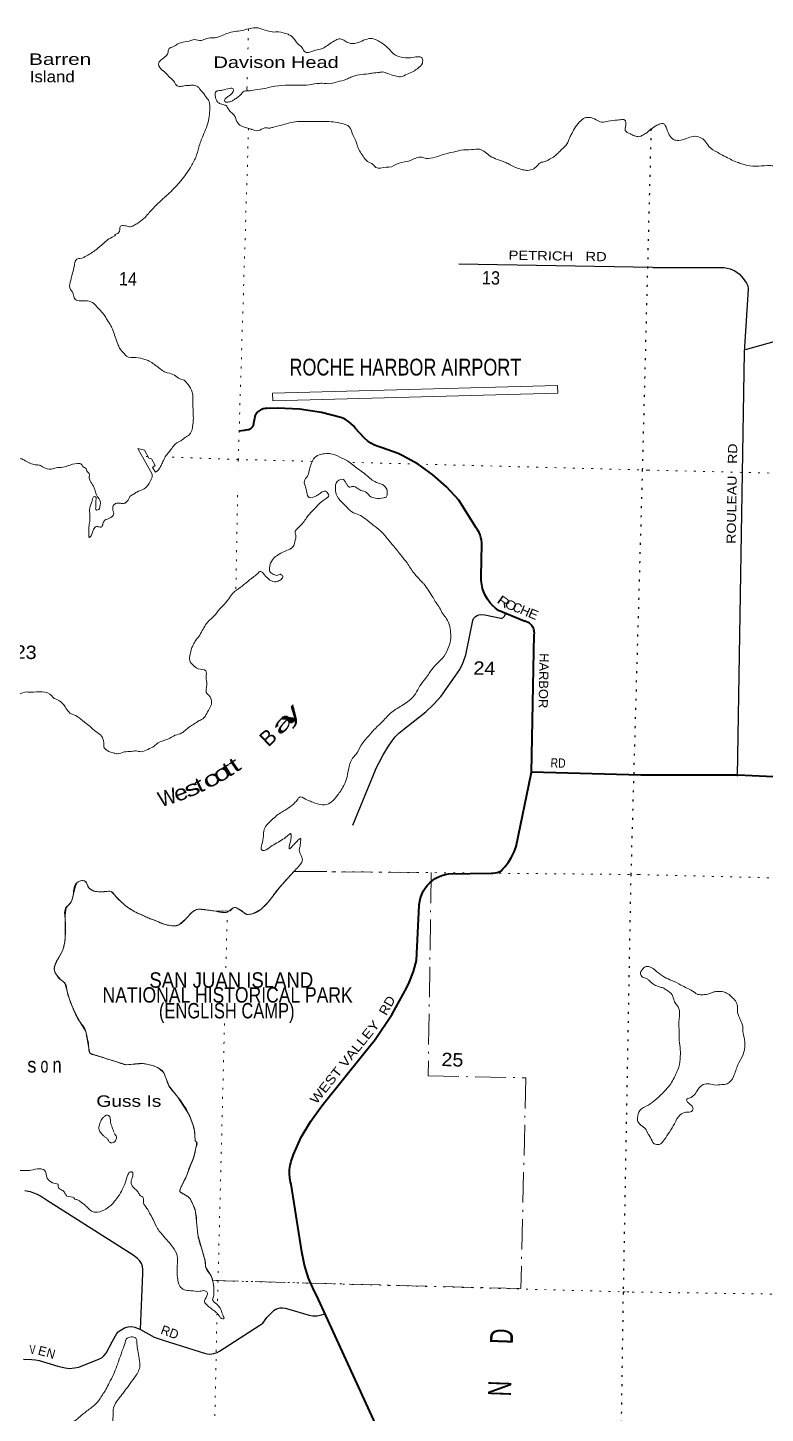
# Model space of a CAD drawing. Header units: feet. Extents: x -611393 to -485084, y 372822 to 560047.
# Drawn here: x -526880 to -517230, y 401297 to 419430 of the extents above; entities that cross this region are included whole.
import ezdxf
from ezdxf.enums import TextEntityAlignment as Align

# ---------------------------------------------------------------- set-up
doc = ezdxf.new("R2010")
doc.units = ezdxf.units.FT
doc.header["$LTSCALE"] = 80
doc.linetypes.add('DOT_DASHED', pattern=[7.7, 5, -1.2, 0.3, -1.2])
doc.linetypes.add('DOTTED', pattern=[1.5, 0.3, -1.2])
for name, color, linetype, lineweight in [('26', 7, 'Continuous', 40), ('27', 7, 'Continuous', 13), ('29', 7, 'Continuous', 25), ('36', 7, 'Continuous', 13), ('39', 7, 'Continuous', 13), ('44', 7, 'DOT_DASHED', 13), ('6', 7, 'DOTTED', 25), ('7', 7, 'DOTTED', 13)]:
    doc.layers.add(name, color=color, linetype=linetype, lineweight=lineweight)
for name, color, linetype in [('30', 7, 'Continuous'), ('41', 7, 'Continuous'), ('42', 7, 'Continuous')]:
    doc.layers.add(name, color=color, linetype=linetype)

msp = doc.modelspace()

# ---------------------------------------------------------------- linework, layer by layer
at = {"layer": '26'}
msp.add_line((-518857.44, 409647.19), (-520289.56, 409688.73), dxfattribs=at)
for points in [[(-520289.56, 409688.73), (-520252.62, 411489.07), (-520251.57, 411505.84), (-520252.29, 411522.63), (-520254.75, 411539.25), (-520258.94, 411555.52), (-520264.8, 411571.27), (-520272.28, 411586.32), (-520281.29, 411600.5), (-520291.74, 411613.66), (-520303.5, 411625.66), (-520316.45, 411636.36), (-520330.46, 411645.65), (-520377.16, 411664.12), (-520382.78, 411665.26), (-520718.38, 411805.14), (-520760.61, 411835.6), (-520799.42, 411870.3), (-520834.39, 411908.87), (-520865.14, 411950.89), (-520891.33, 411995.88), (-520912.67, 412043.37), (-520928.93, 412092.83), (-520939.93, 412143.72), (-520945.55, 412195.48), (-520945.74, 412247.54), (-520945.39, 412253.78), (-520940.33, 412668.34), (-520940.02, 412693.42), (-520942.69, 412718.34), (-520943.64, 412727.22), (-520950.78, 412760.53), (-520961.37, 412792.91), (-520975.28, 412824.01), (-520982.38, 412836.25), (-520997.35, 412860.86), (-521013.2, 412886.25), (-521238.66, 413247.51), (-521400.26, 413422.42), (-521579.26, 413579.47), (-521773.69, 413716.95), (-521981.43, 413833.35), (-522031.26, 413857.19), (-522243.41, 413932.52), (-522294.05, 413947.75), (-522342.81, 413968.18), (-522389.17, 413993.6), (-522432.63, 414023.73), (-522472.69, 414058.23), (-522482.06, 414067.43), (-522591.71, 414186.26), (-522619.34, 414220.1), (-522650.36, 414250.86), (-522684.43, 414278.2), (-522721.17, 414301.84), (-522733.07, 414307.88), (-522758.03, 414320.56), (-522783.07, 414327.18), (-523036.99, 414394.31), (-523322.08, 414438.48), (-523610.24, 414452.62), (-523750.35, 414447.94), (-523775.41, 414447.11), (-523800.35, 414442.12), (-523807.94, 414440.05), (-523823.51, 414434), (-523838.35, 414426.36), (-523852.32, 414417.21), (-523865.25, 414406.65), (-523877.01, 414394.8), (-523887.46, 414381.78), (-523896.5, 414367.74), (-523904.02, 414352.83), (-523907.9, 414342.6), (-523914.86, 414317.68), (-523918.77, 414292.6), (-523924.94, 414253.06), (-523926.19, 414242.93), (-523928.49, 414232.99), (-523931.81, 414223.34), (-523936.13, 414214.09), (-523941.39, 414205.34), (-523947.54, 414197.19), (-523954.5, 414189.73), (-523962.21, 414183.04), (-523970.57, 414177.19), (-523979.5, 414172.24), (-523988.89, 414168.26), (-523998.52, 414165.32), (-524025.19, 414162.21), (-524048.52, 414159.62), (-524117.6, 414151.97)], [(-522261, 401006.72), (-523099.21, 402835.64), (-523133.25, 402900.17), (-523204.88, 403064.2), (-523258.97, 403234.82), (-523294.93, 403410.16), (-523432.85, 404294.64), (-523440.46, 404322.54), (-523450.67, 404376.65), (-523455.16, 404431.52), (-523453.9, 404486.57), (-523446.89, 404541.18), (-523434.2, 404594.76), (-523415.99, 404646.72), (-523401.43, 404685.42), (-523301.12, 404909.44), (-523177.93, 405121.75), (-523033.23, 405320.02), (-522482.14, 406006.45), (-522335.78, 406187.44), (-522110.75, 406518.33), (-521921.55, 406870.92), (-521889.7, 406936.32), (-521834.02, 407077.48), (-521793.4, 407223.68), (-521757.05, 407948.02), (-521756.68, 407953.1), (-521750.64, 407998.89), (-521739.85, 408043.8), (-521724.43, 408087.33), (-521704.54, 408129.01), (-521680.4, 408168.39), (-521652.28, 408205.02), (-521620.48, 408238.52), (-521585.36, 408268.51), (-521547.29, 408294.66), (-521506.7, 408316.69), (-521464.03, 408334.36), (-521419.74, 408347.47), (-521374.33, 408355.87), (-520812.56, 408364.65), (-520792.99, 408365.32), (-520765.5, 408368.74), (-520738.52, 408375.01), (-520712.35, 408384.07), (-520712.26, 408384.11), (-520687.24, 408395.83), (-520663.36, 408420.81), (-520636.65, 408448.74), (-520589.49, 408509.4), (-520548.93, 408574.65), (-520515.41, 408643.79), (-520489.3, 408716.05), (-520294.69, 409663.73), (-520289.56, 409688.73)], [(-516464.76, 409597.22), (-517589.83, 409646.34), (-518857.44, 409647.19)]]:
    msp.add_lwpolyline(points, dxfattribs=at)
at = {"layer": '29'}
for p, q in [((-518702.05, 416291.29), (-521239.22, 416333.71)), ((-518702.05, 416291.29), (-517767.66, 416289.97)), ((-522327.92, 409720.2), (-522629.49, 408989.72)), ((-525500.6, 403366.48), (-526635.81, 404085.85)), ((-525406.07, 402393.43), (-525374.64, 403126.94))]:
    msp.add_line(p, q, dxfattribs=at)
for points in [[(-517767.66, 416289.97), (-517690.55, 416276.11), (-517627.1, 416247.89), (-517568.36, 416203.22), (-517519.01, 416149.15), (-517476.71, 416088.02), (-517460.27, 416050.4), (-517454.91, 416009.99)], [(-517454.91, 416009.99), (-517506.63, 415185.55), (-517598, 409636.31)], [(-517490.16, 415219.76), (-515474.67, 415780.86), (-514224.86, 416128.85)], [(-522327.92, 409720.2), (-522232.72, 409907.19), (-522168.05, 410015.42), (-522112.79, 410095.42), (-522072.81, 410149.54), (-522023.43, 410198.94), (-521961.11, 410250.71), (-521669.51, 410476.58), (-521569.57, 410573.05), (-521471.98, 410683.63), (-521227.42, 411031.85), (-521186.26, 411111.84), (-521172.15, 411147.13), (-521147.46, 411224.78), (-521058.1, 411671.82), (-521047.51, 411697.7), (-521035.75, 411711.82), (-521019.29, 411725.93), (-521001.67, 411737.7), (-520975.79, 411748.28), (-520951.1, 411751.81), (-520898.2, 411747.11), (-520691.26, 411704.76), (-520674.79, 411704.76), (-520661.85, 411708.29), (-520644.23, 411723.58), (-520625.4, 411763.58)], [(-526635.81, 404085.85), (-526714.76, 404139.28), (-526753.57, 404159.28), (-526800.6, 404178.1), (-526845.28, 404193.4), (-526868.8, 404199.28), (-526918.18, 404207.51)], [(-525374.64, 403126.94), (-525374.32, 403175.78), (-525380.21, 403224), (-525393.14, 403259.31), (-525415.49, 403294.59), (-525444.87, 403324.01), (-525462.52, 403336.94), (-525500.6, 403366.48)], [(-525406.07, 402393.43), (-525226.13, 402294.6), (-525161.46, 402271.06), (-525096.79, 402249.89), (-524555.91, 402078.13), (-524532.38, 402073.41), (-524502.98, 402072.23), (-524472.41, 402073.41), (-524443.03, 402078.13), (-524400.68, 402092.23), (-524370.12, 402111.07), (-523840.98, 402448.7), (-523805.72, 402478.13), (-523749.28, 402548.71), (-523674.03, 402631.07), (-523654.04, 402647.53), (-523632.87, 402659.3), (-523609.35, 402668.71), (-523575.26, 402675.77), (-523544.68, 402676.95), (-523510.58, 402674.59), (-523462.38, 402661.65), (-523196.64, 402581.66), (-523149.6, 402574.59), (-523117.86, 402573.42), (-523093.16, 402574.6), (-523055.54, 402580.47), (-522989.69, 402596.94)], [(-526934.27, 402003.68), (-526824.11, 402000.49), (-526777.31, 401997.2), (-526730.05, 401986.37), (-526485.48, 401915.79), (-526391.41, 401892.26), (-526334.97, 401885.2), (-526269.12, 401889.91), (-526210.33, 401901.67), (-525942.24, 402009.9), (-525906.97, 402028.73), (-525883.45, 402049.9), (-525855.23, 402085.2), (-525770.57, 402240.49), (-525711.78, 402339.31), (-525695.32, 402362.84), (-525669.45, 402381.66), (-525615.36, 402414.6), (-525563.63, 402428.72), (-525518.95, 402431.07), (-525478.97, 402424.01), (-525406.07, 402393.43)]]:
    msp.add_lwpolyline(points, dxfattribs=at)
at = {"layer": '36'}
for p, q in [((-523675.82, 414647.31), (-519948.16, 414746.96)), ((-519948.16, 414746.96), (-519945.49, 414647)), ((-523675.82, 414647.31), (-523673.15, 414547.35)), ((-523673.15, 414547.35), (-519945.49, 414647))]:
    msp.add_line(p, q, dxfattribs=at)
at = {"layer": '39'}
msp.add_lwpolyline([(-525206.92, 413615.15), (-525247.57, 413675.15), (-525214.36, 413702.51), (-525262.29, 413789.08), (-525296.4, 413798.22), (-525351.73, 413902.57), (-525440.23, 413924.16), (-525249.81, 413586.09)], dxfattribs=at)
for points in [[(-524175.52, 418489.74), (-524132.08, 418520.84), (-524090.54, 418556.06), (-524061.13, 418591.64), (-523991.97, 418603.73), (-523902.6, 418615.2), (-523776.54, 418635.69), (-523690.96, 418655.38), (-523324.06, 418678.7), (-523232.98, 418679.99), (-523096.87, 418698.15), (-523027.96, 418702.13), (-522914.77, 418698.7), (-522833.18, 418720.54), (-522710.72, 418755.32), (-522653.26, 418781.95), (-522545.08, 418813.11), (-522421.22, 418827.59), (-522368.36, 418836.12), (-522283.1, 418845.69), (-522236.42, 418850.35), (-522170.28, 418830.11), (-522074.12, 418798.82), (-522001.61, 418788.52), (-521913.58, 418822.32), (-521835.59, 418858.45), (-521775.73, 418897.17), (-521716.97, 418966.31), (-521719.09, 419029.19), (-521870.56, 419037.84), (-521995.82, 419043.67), (-522049.89, 419061.52), (-522166.17, 419162.31), (-522209.46, 419202.13), (-522272.9, 419244.58), (-522370.7, 419288.08), (-522554.35, 419236.91), (-522623.57, 419222.8), (-522729.77, 419256.42), (-522795.66, 419284.76), (-522848.78, 419268.14), (-522993.24, 419175.25), (-523036.43, 419152.25), (-523113.8, 419136.36), (-523250.09, 419112.13), (-523290.86, 419168.08), (-523347.93, 419220.47), (-523427.82, 419320.16), (-523473.63, 419343.84), (-523600.16, 419374.02), (-523677.03, 419374.33), (-523803.44, 419408.56), (-523885.76, 419429.3), (-523903.95, 419429.85), (-524074.98, 419394.51), (-524174.58, 419379.3), (-524337.95, 419329.54), (-524411.65, 419301.38), (-524446.13, 419298.38), (-524539.48, 419289.05), (-524611.1, 419262.85), (-524695.74, 419273.53), (-524767.1, 419255.43), (-524915.9, 419219.42), (-524955.17, 419192.24), (-525039.65, 419142.12), (-525042.6, 419111.81), (-525120.31, 419018.93), (-525166.26, 418971.69), (-525138.36, 418891.81), (-525077.19, 418841.33), (-525024.41, 418780.96), (-524967.35, 418728.57), (-524944.27, 418689.37), (-524896.57, 418661.57), (-524831.58, 418669.73), (-524758.56, 418675.62), (-524705.95, 418676.05), (-524653.89, 418658.26), (-524611.1, 418602.25), (-524577.79, 418566.79), (-524544.79, 418521.21), (-524508.06, 418465.38), (-524497.51, 418347.53), (-524508.88, 418240.48), (-524542.8, 418123.98), (-524586.51, 418017.9), (-524641.75, 417865.58), (-524682.23, 417733.06), (-524751, 417601.41), (-524875.71, 417426.87), (-525024.19, 417269.27), (-525199.12, 417106.38), (-525301.63, 416996.02), (-525360.21, 416932.95), (-525451.32, 416864.79), (-525504.86, 416833.99)], [(-518989.33, 418037.44), (-518999.85, 418042.9), (-519061.33, 418083.26), (-519059.9, 418129.83), (-519073.16, 418225.47), (-519127.79, 418225.1), (-519166.38, 418220.19), (-519284.11, 418207.55), (-519367.48, 418193.87), (-519465.34, 418235.34), (-519535.53, 418255.71), (-519590.35, 418249.27), (-519658.73, 418196.63), (-519726.14, 418109.52), (-519768.98, 418031.79), (-519794.91, 417977.86), (-519812.57, 417929.77), (-519904.73, 417827.19), (-519948.6, 417781.91), (-520002.58, 417736.95), (-520070.52, 417698.48), (-520111.63, 417677.44), (-520172.76, 417663.08), (-520201.93, 417635.6), (-520260.14, 417584.68), (-520341.73, 417562.84), (-520390.12, 417568.36), (-520458.35, 417586.64), (-520568.09, 417636.58), (-520623.88, 417664.61), (-520735.89, 417706.51), (-520827.63, 417749.83), (-520966.51, 417839.15), (-521073.89, 417834.3), (-521213.73, 417826.39), (-521276.88, 417812.09), (-521425.68, 417776.08), (-521517.62, 417746.45), (-521641.85, 417719.82), (-521680.19, 417723.01), (-521740.46, 417737), (-521881.54, 417688.6), (-522022.06, 417658.41), (-522155.24, 417603.69), (-522191.62, 417604.79), (-522323.32, 417598.66), (-522362.5, 417640.37), (-522436.11, 417681.11), (-522492.68, 417749.7), (-522571.21, 417893.93), (-522587.67, 417951.17), (-522623.96, 418021.16), (-522673.1, 418134.11), (-522762.88, 418175.33), (-522855.36, 418194.35), (-523083.71, 418203.31), (-523263.78, 418202.69), (-523377.22, 418198.03), (-523497.35, 418173.31), (-523579, 418149.44), (-523674.81, 418126), (-523721.67, 418115.27), (-523776.18, 418118.95), (-523868.32, 418083.24), (-523950.75, 418099.93), (-523962.76, 418104.35), (-524102.82, 418155.21), (-524151.31, 418223.55), (-524175.78, 418283.06), (-524207.19, 418314.4), (-524256.17, 418366.55), (-524285.19, 418409.99), (-524325.24, 418423.36), (-524357.27, 418434.46), (-524398.92, 418462.07), (-524412.26, 418488.82), (-524426.88, 418539.92), (-524425.95, 418570.29), (-524415.1, 418594.28), (-524351.94, 418608.57), (-524337.67, 418612.19), (-524235.8, 418635.44), (-524207.44, 418636.61), (-524191.46, 418630.04), (-524224.13, 418554.03), (-524238.65, 418542.31), (-524269.59, 418522.99), (-524294.59, 418499.43), (-524305.44, 418475.44), (-524287.81, 418456.67), (-524257.49, 418455.75), (-524210.5, 418470.54), (-524175.52, 418489.74)], [(-518662.6, 418146.5), (-518601.75, 418172.21), (-518567.37, 418175.93), (-518519.48, 418106.73), (-518487.83, 418029.59), (-518429.79, 417966.36), (-518363.2, 417955.62), (-518261.97, 417978.92), (-518170.78, 418008.38), (-518080, 417991.34), (-518019.74, 417950.32), (-517967.85, 417877.04), (-517855.38, 417799.14), (-517791.05, 417762.13), (-517704.56, 417716.83), (-517632.12, 417681.76), (-517565.64, 417658.89), (-517470.95, 417627.66), (-517317.46, 417618.11), (-517161.81, 417624.72), (-517070.89, 417623.85), (-516963.4, 417669.33), (-516882.04, 417729.21), (-516859.3, 417787.63), (-516872.87, 417852.46), (-516868.17, 417927.23), (-516833.36, 417979.46), (-516822.64, 418050.13), (-516779.74, 418102.29), (-516724.6, 418168.49), (-516715.88, 418241.19), (-516714.98, 418342.28), (-516674.15, 418390.42), (-516609.17, 418426.19), (-516560.48, 418447.97), (-516505.93, 418447.45), (-516463.87, 418404.59), (-516452.7, 418297.32), (-516412.91, 418226.18), (-516330.59, 418166.76), (-516231.71, 418151.66), (-516156.95, 418150.95), (-516087.9, 418190.73), (-516047.08, 418236.85), (-516004.52, 418250.59), (-515935.97, 418233.77), (-515885.78, 418196.89), (-515817.67, 418129.52), (-515771.41, 418104.82), (-515692.58, 418108.11), (-515633.67, 418143.95), (-515557.56, 418066.39), (-515485.18, 418025.26), (-515404.58, 418000.23), (-515273.84, 417932.26), (-515243.37, 417950.17), (-515184.22, 418012.29), (-515139.33, 418062.41), (-515092.28, 418126.66), (-515059.51, 418176.89), (-514954, 418226.44), (-514866.89, 418251.89), (-514738.96, 418323.46), (-514686.05, 418365.42), (-514601.62, 418316.09), (-514510.82, 418301.07), (-514456.07, 418322.79), (-514328.3, 418376.16), (-514259.12, 418430.1), (-514216.12, 418494.39), (-514165.22, 418538.39), (-514094.3, 418559.95), (-514023.57, 418561.3), (-513981.46, 418524.5), (-513961.65, 418479.83), (-513956.21, 418409.02), (-513964.63, 418370.68), (-513989.38, 418314.3), (-513995.9, 418261.79), (-513949.79, 418220.92), (-513879.91, 418125.22), (-513828.25, 418025.66), (-513748.43, 417911.67), (-513640.05, 417827.74), (-513571.71, 417786.65), (-513465.27, 417712.85), (-513388.95, 417659.56), (-513290.54, 417591.9), (-513208.02, 417554.72), (-513145.71, 417517.73), (-513081.05, 417517.11), (-512992.15, 417516.27), (-512917.32, 417523.64), (-512828.37, 417528.86), (-512747.71, 417509.89), (-512713.73, 417467.11), (-512704.17, 417406.36)], [(-518989.33, 418037.44), (-518957.87, 418020.8), (-518914.04, 418008.11), (-518882.89, 418003.49), (-518845.97, 418017.34), (-518792.9, 418047.33), (-518731.76, 418098.09), (-518691.38, 418125.78), (-518662.54, 418147.7)], [(-525504.86, 416833.99), (-525549.64, 416825.22), (-525607.89, 416839.15), (-525666.75, 416832.83), (-525702.01, 416738.66), (-525741.09, 416717.55), (-525739.07, 416717.49), (-525834.03, 416655.53), (-525861.12, 416630.01), (-525960.8, 416545.9), (-525975.39, 416532.16), (-526016.74, 416503.02), (-526078.74, 416460.32), (-526142.52, 416425.78), (-526152.81, 416420.01), (-526236.36, 416400.26), (-526261.92, 416358.48), (-526269.16, 416320.2), (-526297.02, 416203.51), (-526315.54, 416127.07), (-526330.83, 416024.19), (-526284.62, 415947.81), (-526264.37, 415882.35), (-526208.52, 415856.34), (-526123.56, 415855.79), (-526031.2, 415832.72), (-525972.3, 415774.19), (-525913.46, 415713.64), (-525857.14, 415636.96), (-525839.88, 415606.04), (-525791.7, 415527.57), (-525767.1, 415472.11), (-525735.34, 415386.04), (-525699.92, 415287.7), (-525677.27, 415234.33), (-525614.76, 415161.51), (-525585.37, 415130.22), (-525466.55, 415112.43), (-525345.9, 415088.5), (-525291.94, 415066.6), (-525256.12, 415047.28), (-525198.74, 415005.01), (-525163.1, 414979.61), (-525103.83, 414933.23), (-525049.81, 414913.35), (-524959.73, 414882.25), (-524888.32, 414835.5), (-524834.31, 414815.63), (-524781.41, 414759.31), (-524727.79, 414660.41), (-524720.04, 414583.18), (-524720.62, 414498.08), (-524717.57, 414465.57), (-524714.73, 414360.11), (-524713.15, 414345.88), (-524720.6, 414234.65), (-524728.4, 414178.15), (-524739.62, 414142.02), (-524792.01, 414082.82), (-524820.81, 414067.48), (-524854.02, 414040.12), (-524951, 413978.22), (-524984.58, 413938.71), (-525026.74, 413883.25), (-525070.99, 413825.82), (-525103.1, 413768.03), (-525131.3, 413706.07), (-525154.78, 413666.26), (-525184.31, 413626.62), (-525206.92, 413615.15)], [(-525810.1, 413011.36), (-525840.86, 412998.1), (-525869.59, 412984.79), (-525895.27, 412938.96), (-525918.93, 412893.08), (-525943.12, 412895.84), (-525981.4, 412901.05), (-526018.96, 412863.69), (-526049.8, 412781.54), (-526072.78, 412757.92), (-526078.7, 412829.03), (-526078.67, 412895.9), (-526068.35, 412968.53), (-526065.09, 413008.96), (-526068.92, 413082.03), (-526071.48, 413130.74), (-526064.36, 413164.97), (-526044.74, 413210.98), (-526031, 413263.25), (-526009.8, 413295.03), (-525983.96, 413280.06), (-525984.58, 413259.82), (-525988.46, 413199.14), (-525987.68, 413158.59), (-525986.77, 413122.09), (-525974.77, 413117.67), (-525935.37, 413148.9), (-525934.87, 413165.1), (-525929.59, 413205.46), (-525930.68, 413235.89), (-525953.82, 413273.07), (-525975, 413308.16), (-525982.59, 413324.6), (-526000.94, 413385.95), (-526019.85, 413429.08), (-526062.21, 413499.26), (-526074.63, 413556.38), (-526077.49, 413594.97), (-526097.08, 413615.82), (-526110.36, 413644.6), (-526125.91, 413665.33), (-526149.73, 413680.24), (-526175.02, 413713.43), (-526227.2, 413727.17), (-526357.68, 413694.66), (-526441.23, 413674.9), (-526506.1, 413670.79), (-526573.36, 413654.59), (-526675.82, 413677.97), (-526723.59, 413703.73), (-526782.08, 413709.56), (-526844.24, 413727.66), (-526911.97, 413762.14), (-526955.76, 413785.76), (-527014.38, 413787.54), (-527069.76, 413762.87), (-527094.63, 413743.36), (-527142.73, 413692.14), (-527257.07, 413592.26), (-527328.8, 413562.02), (-527344.85, 413566.56), (-527448.99, 413535.27), (-527513.2, 413486.56), (-527537.76, 413477.17), (-527601.78, 413434.53), (-527632.91, 413409.13), (-527670.97, 413355.58), (-527738.31, 413270.49), (-527770.43, 413212.7), (-527819.87, 413183.8), (-527873.42, 413153), (-527988.84, 413083.56), (-528077.49, 413029.51), (-528145.68, 412982.94), (-528174.6, 412963.56), (-528322.01, 412840.37), (-528374.59, 412775.09), (-528461.97, 412696.69), (-528506.27, 412637.24), (-528598.62, 412528.59), (-528648.08, 412432.83), (-528659.33, 412329.82), (-528665.36, 412265.16), (-528662.06, 412240.74), (-528630.06, 412162.77), (-528609.5, 412107.43), (-528573.16, 411972.59), (-528571.89, 411948.23), (-528535.88, 411934.98), (-528531.42, 411882.16), (-528522.19, 411853.51), (-528467.49, 411855.9), (-528459.46, 411853.64), (-528386.85, 411780.51), (-528371.08, 411701), (-528368.71, 411646.22), (-528403.4, 411570.27)], [(-523262.92, 413475.1), (-523253.66, 413513.32), (-523211.25, 413576.88), (-523199.47, 413631.23), (-523174.82, 413709.51), (-523140.06, 413787.49), (-522972.02, 413857.37), (-522893.32, 413850.92), (-522763.55, 413794.3), (-522697.84, 413759.88), (-522559.39, 413656.39), (-522478.19, 413599.21), (-522403.3, 413534.12), (-522339.92, 413489.64), (-522239.98, 413450.14), (-522190.75, 413406.09), (-522176.87, 413330.69), (-522184.05, 413294.43), (-522220.99, 413277.32), (-522328.37, 413272.47), (-522410.31, 413305.35), (-522443.49, 413344.86), (-522523.48, 413375.66), (-522569.1, 413405.41), (-522629.11, 413427.5), (-522667.89, 413416.52), (-522747.79, 413516.21), (-522786.19, 413517.37), (-522853.1, 413446.45), (-522854.16, 413412.04), (-522842.61, 413326.58), (-522769.03, 413218.97), (-522702.35, 413150.08), (-522615.46, 413080.57), (-522525.5, 413045.42), (-522438.36, 412984.01), (-522359.37, 412920.82), (-522264.58, 412844.99), (-522164.85, 412732.54), (-522092.6, 412647.27), (-521989.32, 412518.5), (-521917.32, 412425.12), (-521824.33, 412290.59), (-521722.58, 412178.07), (-521699.13, 412151.02), (-521577.18, 411971.02), (-521536.72, 411904.95), (-521492.21, 411838.75), (-521448.14, 411758.39), (-521399.53, 411694.09), (-521358.04, 411595.57), (-521345.22, 411485.75), (-521352.18, 411390.73), (-521383.27, 411300.48), (-521453.75, 411179.01), (-521556.08, 411074.72), (-521625.63, 410983.61), (-521676.31, 410914.23), (-521748.14, 410815.09), (-521807.96, 410711.53), (-521949.56, 410580.06), (-522100.15, 410485.34), (-522221.04, 410369.45), (-522327.41, 410265.28), (-522417.49, 410164.67), (-522516.4, 410040.01), (-522584.73, 409922.52), (-522618.25, 409885.04), (-522679.38, 409738.97), (-522712.32, 409587.99), (-522755.79, 409490.01), (-522836.25, 409372.9), (-522903.29, 409297.93), (-522991.45, 409260.08), (-523118.23, 409282.16), (-523180.2, 409306.34), (-523246.1, 409334.68), (-523324.19, 409361.36), (-523347.29, 409333.7), (-523513.51, 409190.81), (-523571.23, 409156.09), (-523704.06, 409046.64), (-523754.24, 408993.45), (-523777.66, 408955.66), (-523807.55, 408772.17), (-523808.88, 408662.78), (-523802.88, 408660.58), (-523718.77, 408698.55), (-523640.35, 408748.86), (-523559.97, 408797.08), (-523483.45, 408851.49), (-523442.03, 408882.66), (-523447.71, 408763.28), (-523459.36, 408712.97), (-523460.23, 408684.63), (-523410.42, 408725.67), (-523370.71, 408767.02)], [(-526323.37, 410455.45), (-526233.52, 410416.24), (-526138.67, 410342.44), (-526061.58, 410283.36), (-525988.72, 410218.33), (-525927.36, 410173.92), (-525889.1, 410101.83), (-525884.47, 410055.09), (-525883.5, 410020.61), (-525840.52, 409970.67), (-525752.52, 409937.6), (-525708.3, 409928.16), (-525618.55, 409951.78), (-525525.27, 409959.08), (-525462.36, 409965.27), (-525395.9, 409955.15), (-525308, 409984.9), (-525225.72, 410029.01), (-525171.8, 410071.96), (-525044.87, 410120.79), (-524950.28, 410170.61), (-524862.38, 410200.36), (-524820.96, 410231.53), (-524764.9, 410278.46), (-524707.12, 410315.21), (-524636.91, 410361.71), (-524575.1, 410398.34), (-524547.58, 410438.03), (-524504.8, 410513.73), (-524476.47, 410579.74), (-524515.32, 410698.45), (-524531.12, 410711.09), (-524537.45, 410834.89), (-524544.51, 410934.4), (-524550.18, 411013.6), (-524648.48, 411040.9), (-524709.96, 411081.27), (-524760.47, 411149.67), (-524753.94, 411230.53), (-524735.48, 411304.95), (-524713.72, 411354.95), (-524679.52, 411414.7), (-524641.58, 411464.21), (-524596.78, 411539.85), (-524551.98, 411615.49), (-524501.54, 411676.78), (-524420.3, 411753.35), (-524384.32, 411804.94), (-524330.03, 411860.03), (-524250.19, 411956.9), (-524195.4, 412028.19), (-524147.61, 412069.29), (-524052.34, 412141.38), (-523950.69, 412223.4), (-523890.59, 412270.21), (-523873.98, 412283.89), (-523842.73, 412313.34), (-523814.62, 412306.41), (-523779.48, 412264.81), (-523748.07, 412233.46), (-523710.59, 412201.93), (-523630.36, 412179.23), (-523577.07, 412201.93), (-523541.34, 412245.43), (-523541.09, 412253.52), (-523554.93, 412264.08), (-523570.73, 412276.71), (-523607.49, 412265.67), (-523635.84, 412264.51), (-523689.67, 412290.46), (-523711.29, 412311.38), (-523715.68, 412366.22), (-523701.81, 412422.54), (-523646.78, 412501.93), (-523613.7, 412525.24), (-523519.04, 412577.08), (-523430.77, 412618.98), (-523392.83, 412668.49), (-523381.05, 412722.84), (-523371.23, 412779.28), (-523382.12, 412820.14), (-523333.4, 412891.61), (-523230.45, 413016.15), (-523194.54, 413065.72), (-523111.02, 413150.32), (-523073.27, 413193.76), (-522990.38, 413258.11), (-522942.34, 413307.31), (-522951.64, 413333.94), (-522981.03, 413365.23), (-523025.86, 413354.43), (-523073.41, 413321.42), (-523110.47, 413300.26), (-523198.01, 413282.65), (-523228.43, 413346.39), (-523246.28, 413423.94), (-523262.92, 413475.1)], [(-525249.81, 413586.09), (-525249.81, 413567.86), (-525259.47, 413532.45), (-525279.85, 413489.54), (-525357.31, 413394.79), (-525453.68, 413353.13), (-525492.95, 413325.95), (-525536.2, 413300.92), (-525557.53, 413265.1), (-525605.76, 413209.82), (-525652.43, 413205.16), (-525702.9, 413208.72), (-525752.15, 413185.89), (-525767.92, 413133.69), (-525756.06, 413058.35), (-525810.1, 413011.36)], [(-529359.22, 408964.97), (-529354.77, 408912.15), (-529332.28, 408787.85), (-529356.5, 408723.74), (-529386.8, 408592.95), (-529415.44, 408516.81), (-529489.37, 408348.84), (-529522.91, 408244.49), (-529580.52, 408146.94), (-529633.29, 408075.59), (-529693.52, 408024.74), (-529771.41, 407925.78), (-529813.88, 407860.2), (-529900.41, 407743.27), (-529956.49, 407629.47), (-529984.04, 407522.9), (-529992.7, 407438.06), (-529998.38, 407318.67), (-529996.51, 407247.69), (-529965.29, 407210.27), (-529915.13, 407196.59), (-529881.2, 407181.37), (-529835.39, 407157.69), (-529776.65, 407159.96), (-529703.39, 407173.95), (-529640.42, 407182.17), (-529582.3, 407164.2), (-529545.55, 407175.24), (-529536.72, 407199.29), (-529505.1, 407240.88), (-529451.92, 407259.53), (-529343.99, 407282.6), (-529240.47, 407293.65), (-529193.24, 407316.53), (-529122.22, 407389.35), (-529100.4, 407441.37), (-529010.2, 407546.03), (-528991.51, 407561.68), (-528943.16, 407621), (-528921.4, 407671), (-528899.14, 407737.2), (-528874.55, 407813.45), (-528840.22, 407877.26), (-528855.03, 407922.29), (-528861, 407991.37), (-528804.92, 408105.17), (-528745.59, 408192.53), (-528718.33, 408224.12), (-528635.84, 408341.18), (-528579.59, 408394.18), (-528527.69, 408437.19), (-528460.81, 408441.24), (-528391.9, 408445.22), (-528335.92, 408423.26), (-528313.53, 408361.79), (-528298.97, 408308.66), (-528233.42, 408335.04), (-528175.21, 408385.96), (-528127.05, 408439.21), (-528099.1, 408493.08), (-528121.62, 408550.5), (-528122.4, 408591.05), (-528057.51, 408662.03), (-528016.21, 408689.15), (-527930.08, 408727.06), (-527901.47, 408736.33), (-527858.03, 408767.43), (-527805.33, 408836.75), (-527769.36, 408888.35), (-527756.05, 408926.45), (-527758.54, 408977.18), (-527804.35, 409000.86), (-527834.58, 409070.68), (-527831.85, 409159.76), (-527824.09, 409281.1), (-527821.64, 409295.21), (-527809.25, 409501.53), (-527788.8, 409640.73), (-527729.7, 409786.86), (-527627.59, 409949.93), (-527575.3, 410071.95), (-527549.25, 410129.92), (-527443.94, 410331.39), (-527385.96, 410441.09), (-527306.17, 410535.93), (-527194.11, 410627.77), (-527038.76, 410679.79), (-526915.68, 410734.82), (-526840.83, 410734.58), (-526691.01, 410738.14), (-526563.14, 410685.62), (-526547.59, 410664.89), (-526481.88, 410630.47), (-526418.62, 410581.95), (-526379.87, 410526.06), (-526327.28, 410459.62), (-526323.37, 410455.45)], [(-523370.71, 408767.02), (-523333.09, 408806.4), (-523310.36, 408821.93), (-523312.35, 408757.14), (-523315.61, 408716.71), (-523324.5, 408690.64), (-523286.64, 408539.54), (-523356.69, 408432.24), (-523396.05, 408389.53)], [(-523396.05, 408389.53), (-523482.24, 408296.23), (-523652.29, 408094.7), (-523736.68, 407981.75), (-523826.32, 407895.31), (-523925.2, 407837.52), (-523955.77, 407830.34), (-524024.55, 407830.41), (-524058.23, 407853.72), (-524113.59, 407895.93), (-524175.63, 407918.07), (-524241.8, 407871.45), (-524444.11, 407871.51), (-524518.65, 407881.87), (-524607.33, 407892.67), (-524682.43, 407884.82), (-524769.56, 407814.51), (-524817.78, 407759.24), (-524937.62, 407677.77), (-524994.28, 407677.46), (-525076.78, 407692.12), (-525168.76, 407727.33), (-525248.68, 407760.16), (-525306.74, 407780.16), (-525368.47, 407812.42), (-525444.41, 407843.1), (-525525.98, 407888.13), (-525583.48, 407926.35), (-525672.21, 408001.99), (-525729.09, 408060.46), (-525789.76, 408127.14), (-525822.1, 408128.12), (-525897.14, 408122.29), (-525973.94, 408124.63), (-526016.2, 408131.99), (-526061.95, 408157.69), (-526093.17, 408195.12), (-526110, 408240.21), (-526157.64, 408270.02), (-526218.9, 408251.62), (-526231.28, 408243.89), (-526284.75, 408083.4), (-526296.71, 408022.97), (-526349.73, 407943.52), (-526372.58, 407923.95), (-526387.96, 407752.18), (-526385.99, 407618.37), (-526388.28, 407543.47), (-526422.28, 407358.07), (-526482.35, 407246.42), (-526532.87, 407116.24), (-526504.97, 407036.36), (-526438.42, 406963.42), (-526389.19, 406919.37), (-526363.87, 406821.33), (-526338.3, 406731.4), (-526285.92, 406592.01), (-526190.31, 406410.79), (-526134.18, 406328.03), (-526095.95, 406189.07), (-526081.1, 406079.2), (-526072.8, 406020.18), (-525989.02, 405981.16), (-525936.84, 405967.42), (-525800.69, 405920.74), (-525722.49, 405898.1), (-525640.42, 405869.27), (-525618.37, 405862.52), (-525584.07, 405859.45), (-525476.57, 405868.35), (-525387.33, 405875.77), (-525324.92, 405865.77), (-525246.52, 405849.21), (-525158.7, 405810.07), (-525111.31, 405772.15), (-525080.83, 405710.44), (-525054.95, 405630.62), (-525053.11, 405624.49), (-524940.65, 405465.04), (-524911.45, 405427.68), (-524789.51, 405247.68), (-524751.62, 405163.45), (-524714.11, 405067.07), (-524694.92, 404967.2), (-524690.06, 404861.68)], [(-518001.06, 406779.17), (-517962.59, 406788.91), (-517903.8, 406810.59), (-517849.17, 406818.16), (-517792.62, 406815.6), (-517738.22, 406796.88), (-517702.02, 406778.34), (-517665.95, 406743.63), (-517621.93, 406694.68), (-517594.28, 406621.63), (-517594.87, 406554.91), (-517581.17, 406504.24), (-517555.44, 406443.33), (-517523.88, 406356.09), (-517522.36, 406299.46), (-517501.11, 406188.06), (-517502.27, 406056.64), (-517529.31, 405969.96), (-517588.92, 405855.28), (-517644.79, 405706.19), (-517730.51, 405609.96), (-517799.31, 405598.48), (-517904.41, 405595.44), (-517983.08, 405610.34), (-518060.06, 405588.83), (-518121.3, 405518.65), (-518172.41, 405450.39), (-518213.04, 405426.52), (-518261.78, 405398.67), (-518247.89, 405370.23), (-518199.75, 405329.34), (-518176, 405272.5), (-518226.84, 405236.59), (-518269.27, 405236.99), (-518342.31, 405203.32), (-518418.1, 405086.77), (-518483.72, 404978.21), (-518551.3, 404875.74), (-518618.51, 404815.72), (-518683.1, 404824.42), (-518732.9, 404905.77), (-518760.79, 404950.52), (-518802.58, 405023.71), (-518898.76, 405115.61), (-518902.39, 405162.15), (-518873.23, 405260.94), (-518759.46, 405330.62), (-518667.93, 405398.5), (-518547.71, 405512.6), (-518480.34, 405590.81), (-518433.19, 405667.2), (-518394.12, 405743.66), (-518363.08, 405826.26), (-518341.63, 405967.59), (-518344.64, 406084.89), (-518357.74, 406202.28), (-518358.68, 406325.62), (-518359.81, 406426.73), (-518351.01, 406507.52), (-518366.32, 406604.72), (-518392.23, 406645.4), (-518422.11, 406694.21), (-518447.7, 406771.29), (-518527.91, 406840.8), (-518568.12, 406863.42), (-518614.47, 406878.02), (-518680.91, 406904.93), (-518719.07, 406931.58), (-518755.15, 406964.28), (-518783.24, 406986.78), (-518835.62, 407005.48), (-518853.62, 407025.87), (-518863.35, 407068.42), (-518842.86, 407100.58), (-518814.31, 407130.63), (-518751.56, 407142.17), (-518647.07, 407076.47), (-518550.71, 407004.79), (-518452.08, 406961.39), (-518333.39, 406901.62), (-518254.95, 406860.44), (-518182.53, 406823.36), (-518160.43, 406808.99), (-518128.3, 406786.45), (-518059.71, 406773.66), (-517999.03, 406781.17)], [(-526481.68, 404295.97), (-526553.95, 404314.38), (-526624.92, 404375.3), (-526662.24, 404477.75), (-526722.32, 404497.81), (-526838.22, 404479.04), (-526919.32, 404473.39), (-526982.04, 404473.27), (-527139.7, 404478.06), (-527222.63, 404478.55), (-527325.9, 404475.6), (-527467.08, 404490.02), (-527578.06, 404499.46), (-527680.65, 404518.79), (-527750.46, 404551.3), (-527737.88, 404631.98), (-527706.88, 404653.33), (-527675.94, 404672.65), (-527638.5, 404705.96), (-527629.18, 404746.21), (-527610.12, 404774), (-527566.18, 404821.3), (-527532.1, 404877), (-527579.25, 404923.02), (-527573.1, 404991.73), (-527565.36, 405046.2), (-527559.95, 405090.62), (-527560.18, 405149.39), (-527523.52, 405223.26), (-527573, 405259.21), (-527620.67, 405222.15), (-527667.34, 405217.49), (-527688.09, 405266.75), (-527716.05, 405344.6), (-527764.85, 405402.82), (-527812.92, 405418.47), (-527851.67, 405474.36), (-527921.92, 405492.7), (-528021.21, 405487.61), (-528107.81, 405500.37), (-528148.93, 405611.04), (-528180.63, 405699.14), (-528180.39, 405838.95), (-528169.64, 405925.76), (-528112.56, 406071.95), (-528034.61, 406172.93), (-528003.05, 406212.5), (-527944.78, 406265.45), (-527897.67, 406284.28), (-527854.24, 406315.38), (-527805.89, 406374.71), (-527742.24, 406405.2), (-527702.16, 406458.7), (-527626.38, 406488.82), (-527566.34, 406533.6), (-527510.15, 406584.58), (-527464.25, 406629.8), (-527457.55, 406716.73), (-527445.14, 406791.33), (-527474.22, 406832.74), (-527482.84, 406881.63), (-527519.1, 406886.79), (-527561.86, 406877.95), (-527642.58, 406884.46), (-527688.7, 406898.01)], [(-525745.13, 404960.57), (-525743.24, 404956.46), (-525720.1, 404919.28), (-525725.5, 404874.86), (-525756.94, 404839.34), (-525791.36, 404838.36), (-525815.24, 404851.24), (-525830.48, 404882.1), (-525858.1, 404905.23), (-525887.74, 404928.42), (-525919.02, 404963.82), (-525946.08, 405005.17), (-525949.01, 405041.73), (-525930.91, 405104), (-525917.92, 405131.98), (-525900.88, 405159.83), (-525869.69, 405187.25), (-525853.15, 405198.91), (-525822.96, 405193.94), (-525799.94, 405152.71), (-525796.83, 405122.22), (-525791.82, 405087.62), (-525780.75, 405052.84), (-525758.35, 404991.36), (-525750.89, 404970.87)], [(-524690.06, 404861.68), (-524668.44, 404840.76), (-524678.7, 404770.15), (-524690.54, 404713.77), (-524706.74, 404647.39), (-524745.97, 404555.36), (-524776.63, 404479.29), (-524801.15, 404405.06), (-524850.62, 404309.29), (-524870.24, 404263.28), (-524888.33, 404201.01), (-524848.83, 404169.42), (-524803.09, 404143.71), (-524763.53, 404114.14), (-524723.19, 404044.02), (-524706.12, 404007.03), (-524691.25, 403964.02), (-524682.7, 403913.1), (-524671.99, 403866.17), (-524670.25, 403791.14), (-524662.25, 403722), (-524657.8, 403669.18), (-524647.65, 403604.03), (-524635.18, 403548.94), (-524607.53, 403460.97), (-524588.99, 403405.69), (-524570.7, 403342.32), (-524554.68, 403270.91), (-524555.92, 403230.42), (-524550.66, 403203.91), (-524504.32, 403131.58), (-524477.32, 403088.21), (-524460.38, 403033.78)], [(-524460.38, 403033.78), (-524455.55, 403006.49), (-524446.99, 402955.58), (-524445.84, 402927.17), (-524445, 402888.64), (-524444.4, 402842.02), (-524460.35, 402783.74), (-524407.57, 402723.37), (-524362.57, 402673.37), (-524328.79, 402587.24), (-524314.3, 402532.09), (-524346.45, 402539.14), (-524371.92, 402566.26), (-524399.17, 402601.53), (-524430.58, 402632.88), (-524484.03, 402670.98), (-524535.28, 402715.09), (-524566.51, 402752.51), (-524535.67, 402834.66), (-524532.28, 402879.13), (-524564, 402900.36), (-524628.93, 402894.23), (-524746.04, 402901.83), (-524832.65, 402914.59), (-524887.94, 402958.82), (-524920.79, 403075.33), (-524925.71, 403178.82), (-524920.53, 403282.01), (-524922.4, 403352.99), (-524981.46, 403472.31), (-525063.44, 403570.04), (-525133.72, 403653.23), (-525180.44, 403713.41), (-525239.5, 403832.74), (-525285.47, 403917.21), (-525319.99, 403979.05), (-525366.2, 404055.43), (-525363.01, 404093.84), (-525380.08, 404130.83), (-525407.88, 404147.88), (-525436.9, 404191.32), (-525472.17, 404228.86), (-525522.8, 404293.22), (-525525.29, 404343.95), (-525512.04, 404380.03), (-525517.84, 404455.18), (-525534.01, 404455.67), (-525569.54, 404418.25), (-525598.67, 404325.92), (-525631.29, 404251.93), (-525678.67, 404158.13), (-525708.27, 404116.47), (-525806.74, 404005.98), (-525874.93, 403959.42), (-525999.28, 403928.74), (-526045.34, 403944.33), (-526122.18, 404011.5), (-526193.21, 404070.4), (-526229.04, 404089.72), (-526270.99, 404107.21), (-526276.8, 404115.49), (-526367.08, 404140.52), (-526390.4, 404171.62), (-526419.54, 404211.01), (-526473.19, 404243.03), (-526481.68, 404295.97)], [(-525592.89, 402268.96), (-525527.28, 402297.36), (-525465.12, 402279.26), (-525451.18, 402205.89), (-525439.7, 402118.41), (-525420.69, 402012.46), (-525413.99, 401900.8), (-525482.89, 401765.1), (-525632.79, 401560.93), (-525693.88, 401481.73), (-525755.97, 401370.14), (-525763.43, 401258.91), (-525768.92, 401145.6), (-525754.76, 401013.45), (-525753.26, 400930.33), (-525752.97, 400873.58), (-525780.21, 400777.14), (-525843.57, 400689.9), (-525941.96, 400648.31), (-526063.34, 400516.22), (-526095.92, 400377.39), (-526164.1, 400199.11), (-526199.07, 400048.19), (-526235.87, 399903.41), (-526255.05, 399739.85), (-526293.44, 399609.3), (-526296.39, 399579), (-526309.1, 399494.27), (-526328.25, 399397.59), (-526342.79, 399319), (-526293.22, 399220.23), (-526270.95, 399154.71), (-526261.42, 399069.31), (-526287.07, 398958.64), (-526347.07, 398849.01), (-526406.68, 398818.4), (-526519.62, 398829.93), (-526627.9, 398861.58), (-526721.6, 398906.98), (-526825.03, 398964.83), (-526953.59, 398995.08), (-527113.83, 398981.7), (-527367.66, 398950.91), (-527506.1, 398922.68), (-527630.64, 398885.94), (-527774.71, 398872.07), (-527855.25, 398884.65), (-527957.34, 398920.17), (-528040.99, 398963.23), (-528185.81, 399056.79), (-528293.91, 399094.52), (-528406.48, 399118.2), (-528523.15, 399139.98), (-528661.82, 399170.53), (-528794.85, 399186.72), (-528853.03, 399202.67), (-528878.07, 399243.96), (-528914.67, 399303.84), (-528953.36, 399361.75), (-529009.4, 399381.69), (-529117.55, 399417.39), (-529163.05, 399451.2), (-529226, 399509.85), (-529279.8, 399602.67), (-529301.39, 399690.46), (-529341.17, 399778.8), (-529420.94, 399882.54), (-529513.15, 399976.52), (-529597.96, 400048), (-529682.58, 400125.54), (-529757.87, 400243.33), (-529805.92, 400325.84), (-529860.59, 400390.32), (-529940.08, 400437.31), (-530031.76, 400482.65), (-530108.5, 400487), (-530176.44, 400448.54), (-530228.81, 400456.21), (-530284.41, 400490.32), (-530403.72, 400360.2), (-530485.71, 400259.34), (-530572.43, 400136.33), (-530634.64, 400020.69), (-530684.01, 399862.1), (-530741, 399784.81), (-530731.7, 399758.18), (-530738.35, 399673.27), (-530804.33, 399632.72), (-530905.05, 399581.07), (-530875.19, 399499.1), (-530841.28, 399417.02), (-530919.95, 399358.62), (-531047.63, 399285.49), (-531125.18, 399263.52), (-531188.98, 399162.11), (-531232.85, 399116.84), (-531268.11, 399022.67)], [(-530162.13, 402038.82), (-530166.01, 401978.15), (-530196.17, 401918.27), (-530160.12, 401840.17), (-530078.67, 401791.09), (-530032.25, 401787.66), (-529943.13, 401791.03), (-529892.72, 401785.45), (-529760.33, 401682.14), (-529766.71, 401672.2), (-529732.49, 401600.24), (-529649.56, 401599.75), (-529584.45, 401611.96), (-529505.12, 401625.76), (-529454.22, 401636.37), (-529402.47, 401608.46), (-529379.14, 401577.36), (-529349.04, 401503.49), (-529333.26, 401423.99), (-529317.68, 401338.4), (-529293.51, 401268.77), (-529273.57, 401193.19), (-529256.8, 401146.08), (-529250.14, 401099.27), (-529271.35, 401067.49), (-529300.83, 401029.88), (-529341.9, 400943.99), (-529297.39, 400877.8), (-529210.87, 400796.14), (-529150.92, 400772.03), (-529096.65, 400760.26), (-529053.84, 400771.11), (-528979.4, 400823.57), (-528920.94, 400882.59), (-528875.11, 400925.78), (-528793.51, 400947.62), (-528697.96, 400962.95), (-528615.58, 400944.24), (-528552.45, 400891.67), (-528529.56, 400846.39), (-528511.89, 400762.77), (-528493.29, 400709.52), (-528394.31, 400704.49), (-528349.34, 400719.34), (-528252.01, 400726.52), (-528206.33, 400698.79), (-528155.2, 400650.63), (-528115.83, 400614.99), (-528114.79, 400450.82), (-528126.16, 400343.76), (-528130.07, 400216.22), (-528131.71, 400096.71), (-528146.38, 400014.08), (-528170.97, 399937.82), (-528189.49, 399861.38), (-528202.7, 399760.46), (-528209.6, 399667.45), (-528200.57, 399565.86), (-528170.96, 399475.8), (-528139.67, 399440.4), (-528095.76, 399420.83), (-528004.18, 399438.32), (-527924.4, 399533.16), (-527832.18, 399637.76), (-527755.94, 399748.93), (-527727.49, 399818.99), (-527706.82, 399899.42), (-527640.32, 400023.03), (-527604.13, 400147.57), (-527581.32, 400231.99), (-527539.07, 400356.34), (-527490.82, 400478.49), (-527466.1, 400558.79), (-527406.25, 400597.5), (-527372.29, 400649.16), (-527327.61, 400720.75), (-527209.02, 400761.74), (-527096.36, 400806.95), (-526952.76, 400871.49), (-526846.29, 400912.84), (-526723.65, 400953.7), (-526565.91, 401017.81), (-526432.42, 401082.65), (-526306.33, 401170.01), (-526225.64, 401228.36), (-526163.33, 401281.18), (-526045.2, 401372.83), (-525964.01, 401447.37), (-525881.34, 401570.5), (-525855.91, 401608.23), (-525814.84, 401694.12), (-525756.79, 401805.83), (-525712.89, 401917.98), (-525686.4, 401990.13), (-525648.63, 402100.43), (-525622.14, 402172.58), (-525592.89, 402268.96)]]:
    msp.add_spline(points, degree=3, dxfattribs=at)
at = {"layer": '44'}
for points in [[(-524460.95, 403034.59), (-524477.3, 403088.18), (-524553.92, 403212.04), (-524557.45, 403286.18), (-524591.66, 403413.84), (-524652.92, 403633.71), (-524686.48, 403936.77), (-524714.97, 404026.85), (-524758.75, 404108.1), (-524785.57, 404132.91), (-524881.1, 404190.1), (-524889.76, 404207.68), (-524881.42, 404239.77), (-524798.44, 404411.95), (-524705.04, 404652.41), (-524670.82, 404807.42), (-524669.5, 404845.05), (-524690.08, 404862.4), (-524690.4, 404873.13), (-524696.82, 404988.84), (-524713.55, 405065.37), (-524768, 405202.55), (-524915.94, 405433.55), (-525028.54, 405578.21), (-525098.91, 405752.66), (-525158.24, 405809.81), (-525228.47, 405843.8), (-525360.25, 405873.73), (-525586.68, 405859.27), (-525993.79, 405982.41), (-526068.95, 406010.59), (-526083.61, 406097.76), (-526120.13, 406293.97), (-526187.36, 406405.8), (-526264.59, 406546.54), (-526318.39, 406671.94), (-526358.41, 406801.82), (-526394.71, 406928.89), (-526449.01, 406973.95), (-526504.09, 407035.12), (-526524.84, 407069.44), (-526533.95, 407103.3), (-526523.21, 407151.51), (-526488.15, 407234.22), (-526426.57, 407347.23), (-526411.7, 407390.73), (-526395.3, 407468.59), (-526388.88, 407532.79), (-526388.1, 407815.5), (-526376.34, 407911.08), (-526312.48, 407991.47), (-526296.55, 408023.43), (-526289.62, 408056.11), (-526253.45, 408201.33), (-526229.19, 408246.28), (-526203.01, 408258.87), (-526164.56, 408269.79), (-526135.76, 408263.29), (-526109.51, 408239.6), (-526075.76, 408171.34), (-526033.29, 408138.58), (-526000.91, 408128.25), (-525951.69, 408123.27), (-525804.32, 408130.49), (-525782.28, 408121.92), (-525681.13, 408010.88), (-525605.65, 407943.42), (-525532.1, 407891.87), (-525461.13, 407851.44), (-525305.18, 407779.53), (-525168.43, 407727.2), (-525080.2, 407693.34), (-525009.72, 407679.34), (-524956.5, 407674.82), (-524904.14, 407691.04), (-524818.96, 407758.08), (-524726.81, 407856.28), (-524673.07, 407888.46), (-524650.71, 407893.41), (-524404.86, 407867.62), (-524323.78, 407866.64), (-524232.93, 407873.79), (-524191.52, 407912.2), (-524166.39, 407917.13), (-524137.54, 407909.06), (-524015.08, 407826.61), (-523943.96, 407832.32), (-523826.98, 407894.77), (-523732.65, 407986.83), (-523581.47, 408181), (-523396.04, 408389.54)], [(-523396.04, 408389.54), (-521600.69, 408373.08), (-521640.57, 405713.38), (-520363.4, 405686.35), (-520427.1, 402928.78), (-524460.95, 403034.59)]]:
    msp.add_lwpolyline(points, dxfattribs=at)
at = {"layer": '6'}
msp.add_lwpolyline([(-518725.35, 418103.99), (-518839.12, 413646.83), (-518989.21, 408350.35), (-519090.12, 402876.09), (-519169.16, 397587.59), (-519351.65, 392290.06), (-519426.05, 386954.81), (-519440.88, 386081.61)], dxfattribs=at)
at = {"layer": '7'}
for p, q in [((-523991.45, 419412.03), (-523999.02, 419115.03)), ((-525308.2, 413818.01), (-525382.47, 413819.59)), ((-518764.04, 413640.69), (-522673.35, 413742.62)), ((-524134.25, 413311.3), (-524157.4, 412061.76)), ((-518887.85, 408347.11), (-523389.71, 408389.48)), ((-524268.3, 407869.54), (-524288.85, 407052.81)), ((-519088.58, 402887.62), (-519018.65, 402886.24)), ((-513786.66, 402808.47), (-519015.6, 402884.96))]:
    msp.add_line(p, q, dxfattribs=at)
for points in [[(-524007.52, 418781.87), (-524011.32, 418632.68), (-524010.39, 418601.46)], [(-523990.73, 418114.4), (-524125.59, 413778.9), (-524127.84, 413657.54)], [(-523159.47, 413754.76), (-524125.59, 413778.9), (-525078.73, 413814.49)], [(-518764.04, 413640.69), (-513459.89, 413511.3), (-512027.36, 413482.95)], [(-518887.85, 408347.11), (-513654.06, 408219.82), (-509501.64, 408064.94)], [(-524305.34, 406397.69), (-524390, 403032.87), (-524399.74, 402714.85)], [(-519015.6, 402884.96), (-524390, 403032.87), (-524460.53, 403034.58)], [(-524403.16, 402606.04), (-524505.01, 397692.78), (-524519.66, 396639.97)]]:
    msp.add_lwpolyline(points, dxfattribs=at)

# ---------------------------------------------------------------- texts
at = {"layer": '27'}
for s, rotation, width, p in [('R', 324.319, 1.4, (-520752.44, 411915.17)), ('O', 330.478, 1.2, (-520653.05, 411858.01)), ('H', 336.103, 1.05, (-520450.47, 411767.13)), ('E', 337.598, 1.15, (-520343.26, 411723.24)), (' HARBOR', 268.825, 1.05, (-520180.98, 411292.47)), ('RD', 358.18, 0.85, (-520040.69, 409750.86)), ('RD', 60.745, 1.1, (-522188.1, 406493.85)), ('WEST VALLEY', 51.266, 1.2, (-523103.22, 405333.94))]:
    msp.add_text(s, height=120, rotation=rotation, dxfattribs=dict(at, width=width)).set_placement(p)
msp.add_text('C', height=120, rotation=339.174, dxfattribs=at).set_placement((-520549.3, 411803.25))
at = {"layer": '30'}
for s, rotation, width, p in [('PETRICH   RD', 359.042, 1.2, (-519947.91, 416383.75)), ('V', 358.341, 0.75, (-526819.14, 402071.97)), ('N', 343.902, 0.95, (-526593.06, 402022.45))]:
    msp.add_text(s, height=120, rotation=rotation, dxfattribs=dict(at, width=width)).set_placement(p, align=Align.CENTER)
at = {"layer": '30', "width": 1.15}
msp.add_text('ROULEAU   RD', height=120, rotation=89.057, dxfattribs=at).set_placement((-517617.97, 412675.45))
at = {"layer": '30'}
msp.add_text('RD', height=120, rotation=339.998, dxfattribs=at).set_placement((-525149.75, 402341.29))
msp.add_text('E', height=120, rotation=344.902, dxfattribs=at).set_placement((-526702.85, 402053.29), align=Align.CENTER)
at = {"layer": '36', "width": 0.8}
msp.add_text('ROCHE HARBOR AIRPORT', height=220, dxfattribs=at).set_placement((-523455.73, 414878.34))
at = {"layer": '41'}
for s, rotation, width, p in [('y', 49.636, 2, (-523463.58, 410278.42)), ('a', 46.629, 2.05, (-523578.23, 410155.61)), ('t', 31.635, 1.45, (-524260.44, 409611.83)), ('t', 34.625, 1.55, (-524165.9, 409670.63)), ('c', 27.67, 1.6, (-524532.19, 409461.22)), ('o', 30.041, 1.45, (-524391.94, 409535.14)), ('W', 17.49, 0.95, (-525137.67, 409227.33)), ('e', 20.201, 1.2, (-524929.63, 409293.67)), ('s', 22.803, 1.5, (-524787.05, 409347.03)), ('t', 25.637, 1.25, (-524632.57, 409413.05))]:
    msp.add_text(s, height=200, rotation=rotation, dxfattribs=dict(at, width=width)).set_placement(p)
msp.add_text('B', height=200, rotation=43.875, dxfattribs=at).set_placement((-523730.45, 410007.93))
for s, width, p in [('s', 0.9, (-526885.98, 405755.98)), ('o', 0.7, (-526712.95, 405755.98)), ('n', 0.8, (-526555.67, 405755.98))]:
    msp.add_text(s, height=200, dxfattribs=dict(at, width=width)).set_placement(p)
at = {"layer": '42'}
for s, width, p in [('Barren', 1.35, (-526861.87, 418943.38)), ('Davison Head', 1.3, (-524449.25, 418903.52)), ('Island', 1.1, (-526853.1, 418715.27)), ('Guss Is', 1.25, (-525981.68, 405307.67))]:
    msp.add_text(s, height=150, dxfattribs=dict(at, width=width)).set_placement(p)
at = {"layer": '42', "width": 0.7}
for s, p in [('D', (-520534.32, 402197.73)), ('N', (-520559.59, 401514.74))]:
    msp.add_text(s, height=300, rotation=87.882, dxfattribs=at).set_placement(p)
at = {"layer": '44'}
for s, width, p in [('SAN JUAN ISLAND', 0.9, (-524216.33, 406866.13)), ('NATIONAL HISTORICAL PARK', 0.85, (-524263.96, 406671.49)), ('(ENGLISH CAMP)', 0.8, (-524275.88, 406464.93))]:
    msp.add_text(s, height=201.6, dxfattribs=dict(at, width=width)).set_placement(p, align=Align.CENTER)
at = {"layer": '7'}
for s, width, p in [('14', 0.9, (-525687.96, 416058.56)), ('13', 0.9, (-520937.65, 416073.29)), ('23', 1.1, (-527052.22, 411174.46)), ('24', 1.1, (-521050.37, 410964.84)), ('25', 1.1, (-521469.05, 405842.05))]:
    msp.add_text(s, height=175, rotation=358.262, dxfattribs=dict(at, width=width)).set_placement(p)

doc.saveas('drawing.dxf')
